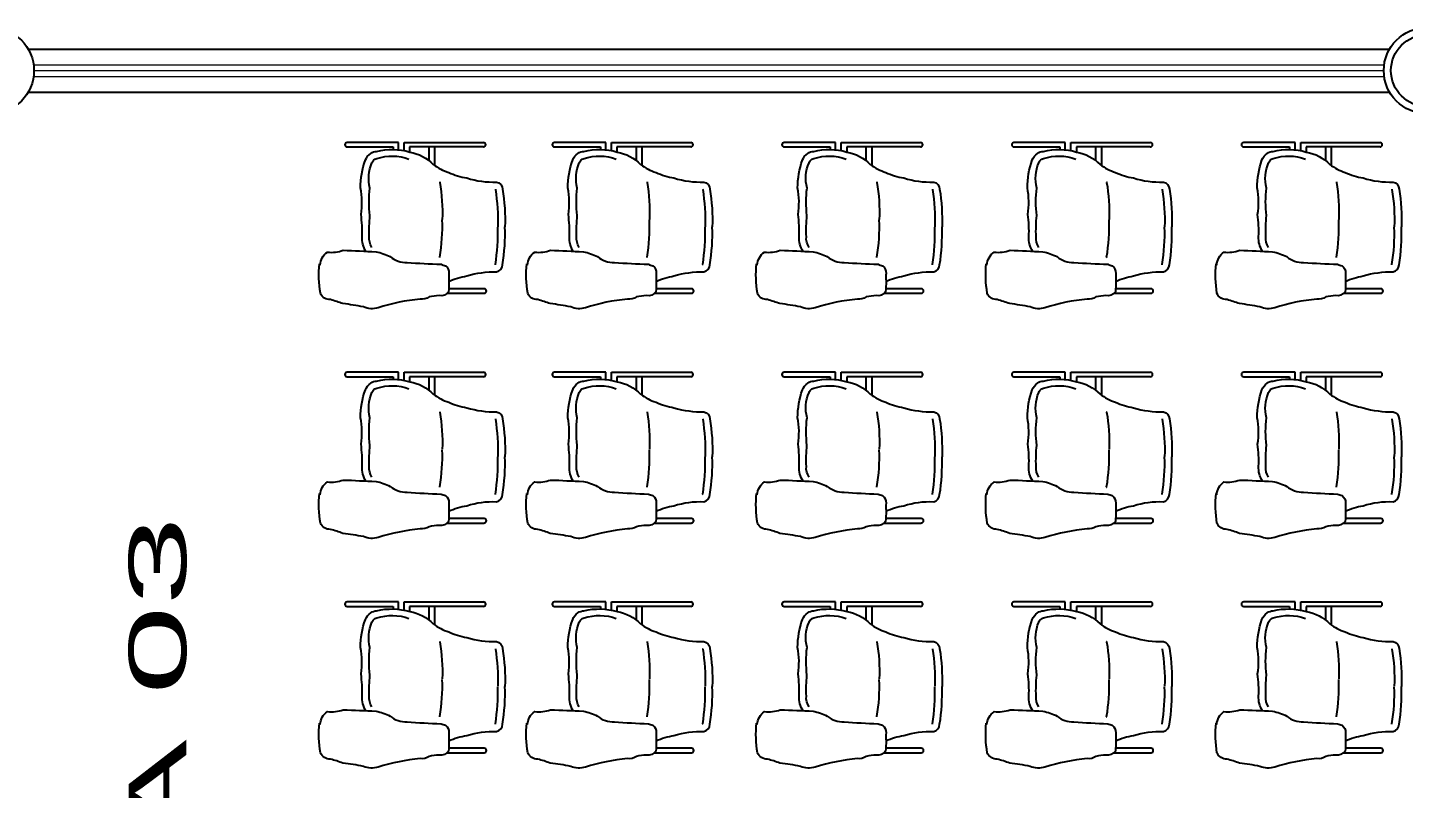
# Model space of a CAD drawing. Header units: millimetres. Extents: x 78.3 to 128, y 45 to 95.8.
# Drawn here: x 98.122 to 102.914, y 63.654 to 66.304 of the extents above; entities that cross this region are included whole.
import ezdxf

# ---------------------------------------------------------------- set-up
doc = ezdxf.new("R2010")
doc.units = ezdxf.units.MM
doc.header["$LTSCALE"] = 0.025
for name, color, linetype, lineweight in [('MURO DIVISORIO', 2, 'Continuous', 25), ('NOMBRES', 54, 'Continuous', 30), ('ventana', 4, 'Continuous', 15)]:
    doc.layers.add(name, color=color, linetype=linetype, lineweight=lineweight)
doc.styles.add('EST2', font='arial.ttf', dxfattribs={"width": 2, "height": 0.2})

msp = doc.modelspace()

# ---------------------------------------------------------------- linework, layer by layer
for p, q in [((99.4142, 65.9037), (99.2354, 65.9037)), ((99.2354, 65.888), (99.3951, 65.888)), ((99.3951, 65.888), (99.3951, 65.8792)), ((99.4142, 65.8781), (99.4142, 65.9037)), ((99.4339, 65.8743), (99.4339, 65.9037)), ((99.4339, 65.9037), (99.71, 65.9037)), ((99.453, 65.888), (99.453, 65.8706)), ((99.71, 65.888), (99.453, 65.888)), ((99.5208, 65.8402), (99.5208, 65.888)), ((99.5399, 65.888), (99.5399, 65.8237)), ((100.1361, 65.9037), (99.9573, 65.9037)), ((99.9573, 65.888), (100.117, 65.888)), ((100.117, 65.888), (100.117, 65.8792)), ((100.1361, 65.8781), (100.1361, 65.9037)), ((100.1558, 65.8743), (100.1558, 65.9037)), ((100.1558, 65.9037), (100.4319, 65.9037)), ((100.1749, 65.888), (100.1749, 65.8706)), ((100.4319, 65.888), (100.1749, 65.888)), ((100.2427, 65.8402), (100.2427, 65.888)), ((100.2618, 65.888), (100.2618, 65.8237)), ((100.9361, 65.9037), (100.7573, 65.9037)), ((100.7573, 65.888), (100.917, 65.888)), ((100.917, 65.888), (100.917, 65.8792)), ((100.9361, 65.8781), (100.9361, 65.9037)), ((100.9558, 65.9037), (101.2319, 65.9037)), ((100.9558, 65.8743), (100.9558, 65.9037)), ((101.2319, 65.888), (100.9749, 65.888)), ((100.9749, 65.888), (100.9749, 65.8706)), ((101.0427, 65.8402), (101.0427, 65.888)), ((101.0618, 65.888), (101.0618, 65.8237)), ((101.7361, 65.9037), (101.5573, 65.9037)), ((101.5573, 65.888), (101.717, 65.888)), ((101.717, 65.888), (101.717, 65.8792)), ((101.7361, 65.8781), (101.7361, 65.9037)), ((101.7558, 65.9037), (102.0319, 65.9037)), ((101.7558, 65.8743), (101.7558, 65.9037)), ((102.0319, 65.888), (101.7749, 65.888)), ((101.7749, 65.888), (101.7749, 65.8706)), ((101.8427, 65.8402), (101.8427, 65.888)), ((101.8618, 65.888), (101.8618, 65.8237)), ((102.5361, 65.9037), (102.3573, 65.9037)), ((102.3573, 65.888), (102.517, 65.888)), ((102.517, 65.888), (102.517, 65.8792)), ((102.5361, 65.8781), (102.5361, 65.9037)), ((102.5558, 65.8743), (102.5558, 65.9037)), ((102.5558, 65.9037), (102.8319, 65.9037)), ((102.5749, 65.888), (102.5749, 65.8706)), ((102.8319, 65.888), (102.5749, 65.888)), ((102.6427, 65.8402), (102.6427, 65.888)), ((102.6618, 65.888), (102.6618, 65.8237)), ((99.5838, 65.3785), (99.7128, 65.3785)), ((99.7128, 65.3942), (99.5894, 65.3942)), ((100.3057, 65.3785), (100.4347, 65.3785)), ((100.4347, 65.3942), (100.3112, 65.3942)), ((101.1057, 65.3785), (101.2347, 65.3785)), ((101.2347, 65.3942), (101.1112, 65.3942)), ((101.9057, 65.3785), (102.0347, 65.3785)), ((102.0347, 65.3942), (101.9112, 65.3942)), ((102.7057, 65.3785), (102.8347, 65.3785)), ((102.8347, 65.3942), (102.7112, 65.3942)), ((99.4142, 65.1037), (99.2354, 65.1037)), ((99.2354, 65.088), (99.3951, 65.088)), ((99.3951, 65.088), (99.3951, 65.0792)), ((99.4142, 65.0781), (99.4142, 65.1037)), ((99.4339, 65.1037), (99.71, 65.1037)), ((99.4339, 65.0743), (99.4339, 65.1037)), ((99.71, 65.088), (99.453, 65.088)), ((99.453, 65.088), (99.453, 65.0706)), ((99.5208, 65.0402), (99.5208, 65.088)), ((99.5399, 65.088), (99.5399, 65.0237)), ((100.1361, 65.1037), (99.9573, 65.1037)), ((99.9573, 65.088), (100.117, 65.088)), ((100.117, 65.088), (100.117, 65.0792)), ((100.1361, 65.0781), (100.1361, 65.1037)), ((100.1558, 65.0743), (100.1558, 65.1037)), ((100.1558, 65.1037), (100.4319, 65.1037)), ((100.1749, 65.088), (100.1749, 65.0706)), ((100.4319, 65.088), (100.1749, 65.088)), ((100.2427, 65.0402), (100.2427, 65.088)), ((100.2618, 65.088), (100.2618, 65.0237)), ((100.9361, 65.1037), (100.7573, 65.1037)), ((100.7573, 65.088), (100.917, 65.088)), ((100.917, 65.088), (100.917, 65.0792)), ((100.9361, 65.0781), (100.9361, 65.1037)), ((100.9558, 65.1037), (101.2319, 65.1037)), ((100.9558, 65.0743), (100.9558, 65.1037)), ((101.2319, 65.088), (100.9749, 65.088)), ((100.9749, 65.088), (100.9749, 65.0706)), ((101.0427, 65.0402), (101.0427, 65.088)), ((101.0618, 65.088), (101.0618, 65.0237)), ((101.7361, 65.1037), (101.5573, 65.1037)), ((101.5573, 65.088), (101.717, 65.088)), ((101.717, 65.088), (101.717, 65.0792)), ((101.7361, 65.0781), (101.7361, 65.1037)), ((101.7558, 65.1037), (102.0319, 65.1037)), ((101.7558, 65.0743), (101.7558, 65.1037)), ((102.0319, 65.088), (101.7749, 65.088)), ((101.7749, 65.088), (101.7749, 65.0706)), ((101.8427, 65.0402), (101.8427, 65.088)), ((101.8618, 65.088), (101.8618, 65.0237)), ((102.5361, 65.1037), (102.3573, 65.1037)), ((102.3573, 65.088), (102.517, 65.088)), ((102.517, 65.088), (102.517, 65.0792)), ((102.5361, 65.0781), (102.5361, 65.1037)), ((102.5558, 65.0743), (102.5558, 65.1037)), ((102.5558, 65.1037), (102.8319, 65.1037)), ((102.5749, 65.088), (102.5749, 65.0706)), ((102.8319, 65.088), (102.5749, 65.088)), ((102.6427, 65.0402), (102.6427, 65.088)), ((102.6618, 65.088), (102.6618, 65.0237)), ((99.7128, 64.5942), (99.5894, 64.5942)), ((100.4347, 64.5942), (100.3112, 64.5942)), ((101.2347, 64.5942), (101.1112, 64.5942)), ((102.0347, 64.5942), (101.9112, 64.5942)), ((102.8347, 64.5942), (102.7112, 64.5942)), ((99.5838, 64.5785), (99.7128, 64.5785)), ((100.3057, 64.5785), (100.4347, 64.5785)), ((101.1057, 64.5785), (101.2347, 64.5785)), ((101.9057, 64.5785), (102.0347, 64.5785)), ((102.7057, 64.5785), (102.8347, 64.5785)), ((99.4142, 64.3037), (99.2354, 64.3037)), ((99.4142, 64.2781), (99.4142, 64.3037)), ((99.4339, 64.2743), (99.4339, 64.3037)), ((99.4339, 64.3037), (99.71, 64.3037)), ((100.1361, 64.3037), (99.9573, 64.3037)), ((100.1361, 64.2781), (100.1361, 64.3037)), ((100.1558, 64.2743), (100.1558, 64.3037)), ((100.1558, 64.3037), (100.4319, 64.3037)), ((100.9361, 64.3037), (100.7573, 64.3037)), ((100.9361, 64.2781), (100.9361, 64.3037)), ((100.9558, 64.3037), (101.2319, 64.3037)), ((100.9558, 64.2743), (100.9558, 64.3037)), ((101.7361, 64.3037), (101.5573, 64.3037)), ((101.7361, 64.2781), (101.7361, 64.3037)), ((101.7558, 64.3037), (102.0319, 64.3037)), ((101.7558, 64.2743), (101.7558, 64.3037)), ((102.5361, 64.3037), (102.3573, 64.3037)), ((102.5361, 64.2781), (102.5361, 64.3037)), ((102.5558, 64.2743), (102.5558, 64.3037)), ((102.5558, 64.3037), (102.8319, 64.3037)), ((99.2354, 64.288), (99.3951, 64.288)), ((99.3951, 64.288), (99.3951, 64.2792)), ((99.453, 64.288), (99.453, 64.2706)), ((99.71, 64.288), (99.453, 64.288)), ((99.5208, 64.2402), (99.5208, 64.288)), ((99.5399, 64.288), (99.5399, 64.2237)), ((99.9573, 64.288), (100.117, 64.288)), ((100.117, 64.288), (100.117, 64.2792)), ((100.1749, 64.288), (100.1749, 64.2706)), ((100.4319, 64.288), (100.1749, 64.288)), ((100.2427, 64.2402), (100.2427, 64.288)), ((100.2618, 64.288), (100.2618, 64.2237)), ((100.7573, 64.288), (100.917, 64.288)), ((100.917, 64.288), (100.917, 64.2792)), ((101.2319, 64.288), (100.9749, 64.288)), ((100.9749, 64.288), (100.9749, 64.2706)), ((101.0427, 64.2402), (101.0427, 64.288)), ((101.0618, 64.288), (101.0618, 64.2237)), ((101.5573, 64.288), (101.717, 64.288)), ((101.717, 64.288), (101.717, 64.2792)), ((102.0319, 64.288), (101.7749, 64.288)), ((101.7749, 64.288), (101.7749, 64.2706)), ((101.8427, 64.2402), (101.8427, 64.288)), ((101.8618, 64.288), (101.8618, 64.2237)), ((102.3573, 64.288), (102.517, 64.288)), ((102.517, 64.288), (102.517, 64.2792)), ((102.5749, 64.288), (102.5749, 64.2706)), ((102.8319, 64.288), (102.5749, 64.288)), ((102.6427, 64.2402), (102.6427, 64.288)), ((102.6618, 64.288), (102.6618, 64.2237)), ((99.5838, 63.7785), (99.7128, 63.7785)), ((99.7128, 63.7942), (99.5894, 63.7942)), ((100.3057, 63.7785), (100.4347, 63.7785)), ((100.4347, 63.7942), (100.3112, 63.7942)), ((101.1057, 63.7785), (101.2347, 63.7785)), ((101.2347, 63.7942), (101.1112, 63.7942)), ((101.9057, 63.7785), (102.0347, 63.7785)), ((102.0347, 63.7942), (101.9112, 63.7942)), ((102.7057, 63.7785), (102.8347, 63.7785)), ((102.8347, 63.7942), (102.7112, 63.7942))]:
    msp.add_line(p, q)
for points in [[(99.301, 65.5245, -0.165542), (99.2874, 65.576, 0.043499), (99.2838, 65.6529, 0.0852), (99.2821, 65.7452, -0.082739), (99.2988, 65.8427, -0.133526), (99.3173, 65.8658, -0.155802), (99.338, 65.8728, -0.131433), (99.4534, 65.8704, -0.160788), (99.5352, 65.827, 0.07536), (99.5891, 65.7991, 0.064651), (99.6517, 65.78, 0.084312), (99.7559, 65.766, -0.341764), (99.7766, 65.741, -0.049343), (99.7848, 65.6094, -0.049343)], [(100.0229, 65.5245, -0.165542), (100.0093, 65.576, 0.043499), (100.0057, 65.6529, 0.0852), (100.004, 65.7452, -0.082739), (100.0207, 65.8427, -0.133526), (100.0391, 65.8658, -0.155802), (100.0599, 65.8728, -0.131433), (100.1753, 65.8704, -0.160788), (100.2571, 65.827, 0.07536), (100.311, 65.7991, 0.064651), (100.3735, 65.78, 0.084312), (100.4778, 65.766, -0.341764), (100.4985, 65.741, -0.049343), (100.5067, 65.6094, -0.049343)], [(100.8229, 65.5245, -0.165542), (100.8093, 65.576, 0.043499), (100.8057, 65.6529, 0.0852), (100.804, 65.7452, -0.082739), (100.8207, 65.8427, -0.133526), (100.8391, 65.8658, -0.155802), (100.8599, 65.8728, -0.131433), (100.9753, 65.8704, -0.160788), (101.0571, 65.827, 0.07536), (101.111, 65.7991, 0.064651), (101.1735, 65.78, 0.084312), (101.2778, 65.766, -0.341764), (101.2985, 65.741, -0.049343), (101.3067, 65.6094, -0.049343)], [(101.6229, 65.5245, -0.165542), (101.6093, 65.576, 0.043499), (101.6057, 65.6529, 0.0852), (101.604, 65.7452, -0.082739), (101.6207, 65.8427, -0.133526), (101.6391, 65.8658, -0.155802), (101.6599, 65.8728, -0.131433), (101.7753, 65.8704, -0.160788), (101.8571, 65.827, 0.07536), (101.911, 65.7991, 0.064651), (101.9735, 65.78, 0.084312), (102.0778, 65.766, -0.341764), (102.0985, 65.741, -0.049343), (102.1067, 65.6094, -0.049343)], [(102.4229, 65.5245, -0.165542), (102.4093, 65.576, 0.043499), (102.4057, 65.6529, 0.0852), (102.404, 65.7452, -0.082739), (102.4207, 65.8427, -0.133526), (102.4391, 65.8658, -0.155802), (102.4599, 65.8728, -0.131433), (102.5753, 65.8704, -0.160788), (102.6571, 65.827, 0.07536), (102.711, 65.7991, 0.064651), (102.7735, 65.78, 0.084312), (102.8778, 65.766, -0.341764), (102.8985, 65.741, -0.049343), (102.9067, 65.6094, -0.049343)], [(99.3218, 65.5384, -0.170679), (99.3124, 65.5754, -0.031849), (99.3147, 65.6489, -0.063424), (99.3149, 65.7448, -0.167217), (99.3217, 65.8328, -0.133526), (99.332, 65.8456, -0.155802), (99.3383, 65.8478, -0.175553), (99.4506, 65.8456)], [(100.0437, 65.5384, -0.170679), (100.0343, 65.5754, -0.031849), (100.0366, 65.6489, -0.063424), (100.0368, 65.7448, -0.167217), (100.0436, 65.8328, -0.133526), (100.0539, 65.8456, -0.155802), (100.0602, 65.8478, -0.175553), (100.1725, 65.8456)], [(100.8437, 65.5384, -0.170679), (100.8343, 65.5754, -0.031849), (100.8366, 65.6489, -0.063424), (100.8368, 65.7448, -0.167217), (100.8436, 65.8328, -0.133526), (100.8539, 65.8456, -0.155802), (100.8602, 65.8478, -0.175553), (100.9725, 65.8456)], [(101.6437, 65.5384, -0.170679), (101.6343, 65.5754, -0.031849), (101.6366, 65.6489, -0.063424), (101.6368, 65.7448, -0.167217), (101.6436, 65.8328, -0.133526), (101.6539, 65.8456, -0.155802), (101.6602, 65.8478, -0.175553), (101.7725, 65.8456)], [(102.4437, 65.5384, -0.170679), (102.4343, 65.5754, -0.031849), (102.4366, 65.6489, -0.063424), (102.4368, 65.7448, -0.167217), (102.4436, 65.8328, -0.133526), (102.4539, 65.8456, -0.155802), (102.4602, 65.8478, -0.175553), (102.5725, 65.8456)], [(99.5581, 65.7662, -0.228993), (99.5581, 65.7648, -0.050372), (99.5665, 65.6356)], [(99.7514, 65.7409, -0.228993), (99.7515, 65.7396, -0.050372), (99.7598, 65.6103)], [(100.28, 65.7662, -0.228993), (100.28, 65.7648, -0.050372), (100.2884, 65.6356)], [(100.4733, 65.7409, -0.228993), (100.4734, 65.7396, -0.050372), (100.4817, 65.6103)], [(101.08, 65.7662, -0.228993), (101.08, 65.7648, -0.050372), (101.0884, 65.6356)], [(101.2733, 65.7409, -0.228993), (101.2734, 65.7396, -0.050372), (101.2817, 65.6103)], [(101.88, 65.7662, -0.228993), (101.88, 65.7648, -0.050372), (101.8884, 65.6356)], [(102.0733, 65.7409, -0.228993), (102.0734, 65.7396, -0.050372), (102.0817, 65.6103)], [(102.68, 65.7662, -0.228993), (102.68, 65.7648, -0.050372), (102.6884, 65.6356)], [(102.8733, 65.7409, -0.228993), (102.8734, 65.7396, -0.050372), (102.8817, 65.6103)], [(99.5581, 65.5032, 0.228993), (99.5581, 65.5045, 0.050372), (99.5665, 65.6338)], [(99.5891, 65.4197, -0.064651), (99.6517, 65.4389, -0.084312), (99.7559, 65.4528, 0.341764), (99.7766, 65.4779, 0.049343), (99.7848, 65.6094)], [(99.7514, 65.4779, 0.228993), (99.7515, 65.4793, 0.050372), (99.7598, 65.6085)], [(100.28, 65.5032, 0.228993), (100.28, 65.5045, 0.050372), (100.2884, 65.6338)], [(100.311, 65.4197, -0.064651), (100.3735, 65.4389, -0.084312), (100.4778, 65.4528, 0.341764), (100.4985, 65.4779, 0.049343), (100.5067, 65.6094)], [(100.4733, 65.4779, 0.228993), (100.4734, 65.4793, 0.050372), (100.4817, 65.6085)], [(101.08, 65.5032, 0.228993), (101.08, 65.5045, 0.050372), (101.0884, 65.6338)], [(101.111, 65.4197, -0.064651), (101.1735, 65.4389, -0.084312), (101.2778, 65.4528, 0.341764), (101.2985, 65.4779, 0.049343), (101.3067, 65.6094)], [(101.2733, 65.4779, 0.228993), (101.2734, 65.4793, 0.050372), (101.2817, 65.6085)], [(101.88, 65.5032, 0.228993), (101.88, 65.5045, 0.050372), (101.8884, 65.6338)], [(101.911, 65.4197, -0.064651), (101.9735, 65.4389, -0.084312), (102.0778, 65.4528, 0.341764), (102.0985, 65.4779, 0.049343), (102.1067, 65.6094)], [(102.0733, 65.4779, 0.228993), (102.0734, 65.4793, 0.050372), (102.0817, 65.6085)], [(102.68, 65.5032, 0.228993), (102.68, 65.5045, 0.050372), (102.6884, 65.6338)], [(102.711, 65.4197, -0.064651), (102.7735, 65.4389, -0.084312), (102.8778, 65.4528, 0.341764), (102.8985, 65.4779, 0.049343), (102.9067, 65.6094)], [(102.8733, 65.4779, 0.228993), (102.8734, 65.4793, 0.050372), (102.8817, 65.6085)], [(99.1414, 65.477, -0.2305), (99.1666, 65.5219, 0.11995), (99.2217, 65.5282, -0.004768), (99.336, 65.5231, -0.072269), (99.3853, 65.5061, 0.181677), (99.4439, 65.486, 0.009929), (99.5624, 65.4795, 0.023763), (99.5778, 65.4743, -0.252706), (99.5898, 65.4479, 0.005716), (99.5898, 65.4207, -0.032018), (99.5885, 65.3836, -0.272787), (99.5558, 65.3703, 0.034196), (99.521, 65.3656, -0.178392), (99.4901, 65.3579, 0.053612), (99.3434, 65.3284, -0.189603), (99.2921, 65.3311, 0.017636), (99.2205, 65.3425, -0.03453)], [(99.8633, 65.477, -0.2305), (99.8885, 65.5219, 0.11995), (99.9436, 65.5282, -0.004768), (100.0579, 65.5231, -0.072269), (100.1072, 65.5061, 0.181677), (100.1658, 65.486, 0.009929), (100.2843, 65.4795, 0.023763), (100.2997, 65.4743, -0.252706), (100.3117, 65.4479, 0.005716), (100.3117, 65.4207, -0.032018), (100.3104, 65.3836, -0.272787), (100.2777, 65.3703, 0.034196), (100.2428, 65.3656, -0.178392), (100.212, 65.3579, 0.053612), (100.0653, 65.3284, -0.189603), (100.0139, 65.3311, 0.017636), (99.9424, 65.3425, -0.03453)], [(100.6633, 65.477, -0.2305), (100.6885, 65.5219, 0.11995), (100.7436, 65.5282, -0.004768), (100.8579, 65.5231, -0.072269), (100.9072, 65.5061, 0.181677), (100.9658, 65.486, 0.009929), (101.0843, 65.4795, 0.023763), (101.0997, 65.4743, -0.252706), (101.1117, 65.4479, 0.005716), (101.1117, 65.4207, -0.032018), (101.1104, 65.3836, -0.272787), (101.0777, 65.3703, 0.034196), (101.0428, 65.3656, -0.178392), (101.012, 65.3579, 0.053612), (100.8653, 65.3284, -0.189603), (100.8139, 65.3311, 0.017636), (100.7424, 65.3425, -0.03453)], [(101.4633, 65.477, -0.2305), (101.4885, 65.5219, 0.11995), (101.5436, 65.5282, -0.004768), (101.6579, 65.5231, -0.072269), (101.7072, 65.5061, 0.181677), (101.7658, 65.486, 0.009929), (101.8843, 65.4795, 0.023763), (101.8997, 65.4743, -0.252706), (101.9117, 65.4479, 0.005716), (101.9117, 65.4207, -0.032018), (101.9104, 65.3836, -0.272787), (101.8777, 65.3703, 0.034196), (101.8428, 65.3656, -0.178392), (101.812, 65.3579, 0.053612), (101.6653, 65.3284, -0.189603), (101.6139, 65.3311, 0.017636), (101.5424, 65.3425, -0.03453)], [(102.2633, 65.477, -0.2305), (102.2885, 65.5219, 0.11995), (102.3436, 65.5282, -0.004768), (102.4579, 65.5231, -0.072269), (102.5072, 65.5061, 0.181677), (102.5658, 65.486, 0.009929), (102.6843, 65.4795, 0.023763), (102.6997, 65.4743, -0.252706), (102.7117, 65.4479, 0.005716), (102.7117, 65.4207, -0.032018), (102.7104, 65.3836, -0.272787), (102.6777, 65.3703, 0.034196), (102.6428, 65.3656, -0.178392), (102.612, 65.3579, 0.053612), (102.4653, 65.3284, -0.189603), (102.4139, 65.3311, 0.017636), (102.3424, 65.3425, -0.03453)], [(99.2205, 65.3425, 0.014681), (99.1773, 65.3564, -0.313294), (99.1422, 65.3784, -0.063852), (99.1389, 65.4811, -1.803795)], [(99.9424, 65.3425, 0.014681), (99.8992, 65.3564, -0.313294), (99.8641, 65.3784, -0.063852), (99.8608, 65.4811, -1.803795)], [(100.7424, 65.3425, 0.014681), (100.6992, 65.3564, -0.313294), (100.6641, 65.3784, -0.063852), (100.6608, 65.4811, -1.803795)], [(101.5424, 65.3425, 0.014681), (101.4992, 65.3564, -0.313294), (101.4641, 65.3784, -0.063852), (101.4608, 65.4811, -1.803795)], [(102.3424, 65.3425, 0.014681), (102.2992, 65.3564, -0.313294), (102.2641, 65.3784, -0.063852), (102.2608, 65.4811, -1.803795)], [(99.301, 64.7245, -0.165542), (99.2874, 64.776, 0.043499), (99.2838, 64.8529, 0.0852), (99.2821, 64.9452, -0.082739), (99.2988, 65.0427, -0.133526), (99.3173, 65.0658, -0.155802), (99.338, 65.0728, -0.131433), (99.4534, 65.0704, -0.160788), (99.5352, 65.027, 0.07536), (99.5891, 64.9991, 0.064651), (99.6517, 64.98, 0.084312), (99.7559, 64.966, -0.341764), (99.7766, 64.941, -0.049343), (99.7848, 64.8094, -0.049343)], [(100.0229, 64.7245, -0.165542), (100.0093, 64.776, 0.043499), (100.0057, 64.8529, 0.0852), (100.004, 64.9452, -0.082739), (100.0207, 65.0427, -0.133526), (100.0391, 65.0658, -0.155802), (100.0599, 65.0728, -0.131433), (100.1753, 65.0704, -0.160788), (100.2571, 65.027, 0.07536), (100.311, 64.9991, 0.064651), (100.3735, 64.98, 0.084312), (100.4778, 64.966, -0.341764), (100.4985, 64.941, -0.049343), (100.5067, 64.8094, -0.049343)], [(100.8229, 64.7245, -0.165542), (100.8093, 64.776, 0.043499), (100.8057, 64.8529, 0.0852), (100.804, 64.9452, -0.082739), (100.8207, 65.0427, -0.133526), (100.8391, 65.0658, -0.155802), (100.8599, 65.0728, -0.131433), (100.9753, 65.0704, -0.160788), (101.0571, 65.027, 0.07536), (101.111, 64.9991, 0.064651), (101.1735, 64.98, 0.084312), (101.2778, 64.966, -0.341764), (101.2985, 64.941, -0.049343), (101.3067, 64.8094, -0.049343)], [(101.6229, 64.7245, -0.165542), (101.6093, 64.776, 0.043499), (101.6057, 64.8529, 0.0852), (101.604, 64.9452, -0.082739), (101.6207, 65.0427, -0.133526), (101.6391, 65.0658, -0.155802), (101.6599, 65.0728, -0.131433), (101.7753, 65.0704, -0.160788), (101.8571, 65.027, 0.07536), (101.911, 64.9991, 0.064651), (101.9735, 64.98, 0.084312), (102.0778, 64.966, -0.341764), (102.0985, 64.941, -0.049343), (102.1067, 64.8094, -0.049343)], [(102.4229, 64.7245, -0.165542), (102.4093, 64.776, 0.043499), (102.4057, 64.8529, 0.0852), (102.404, 64.9452, -0.082739), (102.4207, 65.0427, -0.133526), (102.4391, 65.0658, -0.155802), (102.4599, 65.0728, -0.131433), (102.5753, 65.0704, -0.160788), (102.6571, 65.027, 0.07536), (102.711, 64.9991, 0.064651), (102.7735, 64.98, 0.084312), (102.8778, 64.966, -0.341764), (102.8985, 64.941, -0.049343), (102.9067, 64.8094, -0.049343)], [(99.3218, 64.7384, -0.170679), (99.3124, 64.7754, -0.031849), (99.3147, 64.8489, -0.063424), (99.3149, 64.9448, -0.167217), (99.3217, 65.0328, -0.133526), (99.332, 65.0456, -0.155802), (99.3383, 65.0478, -0.175553), (99.4506, 65.0456)], [(100.0437, 64.7384, -0.170679), (100.0343, 64.7754, -0.031849), (100.0366, 64.8489, -0.063424), (100.0368, 64.9448, -0.167217), (100.0436, 65.0328, -0.133526), (100.0539, 65.0456, -0.155802), (100.0602, 65.0478, -0.175553), (100.1725, 65.0456)], [(100.8437, 64.7384, -0.170679), (100.8343, 64.7754, -0.031849), (100.8366, 64.8489, -0.063424), (100.8368, 64.9448, -0.167217), (100.8436, 65.0328, -0.133526), (100.8539, 65.0456, -0.155802), (100.8602, 65.0478, -0.175553), (100.9725, 65.0456)], [(101.6437, 64.7384, -0.170679), (101.6343, 64.7754, -0.031849), (101.6366, 64.8489, -0.063424), (101.6368, 64.9448, -0.167217), (101.6436, 65.0328, -0.133526), (101.6539, 65.0456, -0.155802), (101.6602, 65.0478, -0.175553), (101.7725, 65.0456)], [(102.4437, 64.7384, -0.170679), (102.4343, 64.7754, -0.031849), (102.4366, 64.8489, -0.063424), (102.4368, 64.9448, -0.167217), (102.4436, 65.0328, -0.133526), (102.4539, 65.0456, -0.155802), (102.4602, 65.0478, -0.175553), (102.5725, 65.0456)], [(99.5581, 64.9662, -0.228993), (99.5581, 64.9648, -0.050372), (99.5665, 64.8356)], [(99.7514, 64.9409, -0.228993), (99.7515, 64.9396, -0.050372), (99.7598, 64.8103)], [(100.28, 64.9662, -0.228993), (100.28, 64.9648, -0.050372), (100.2884, 64.8356)], [(100.4733, 64.9409, -0.228993), (100.4734, 64.9396, -0.050372), (100.4817, 64.8103)], [(101.08, 64.9662, -0.228993), (101.08, 64.9648, -0.050372), (101.0884, 64.8356)], [(101.2733, 64.9409, -0.228993), (101.2734, 64.9396, -0.050372), (101.2817, 64.8103)], [(101.88, 64.9662, -0.228993), (101.88, 64.9648, -0.050372), (101.8884, 64.8356)], [(102.0733, 64.9409, -0.228993), (102.0734, 64.9396, -0.050372), (102.0817, 64.8103)], [(102.68, 64.9662, -0.228993), (102.68, 64.9648, -0.050372), (102.6884, 64.8356)], [(102.8733, 64.9409, -0.228993), (102.8734, 64.9396, -0.050372), (102.8817, 64.8103)], [(99.5581, 64.7032, 0.228993), (99.5581, 64.7045, 0.050372), (99.5665, 64.8338)], [(100.28, 64.7032, 0.228993), (100.28, 64.7045, 0.050372), (100.2884, 64.8338)], [(101.08, 64.7032, 0.228993), (101.08, 64.7045, 0.050372), (101.0884, 64.8338)], [(101.88, 64.7032, 0.228993), (101.88, 64.7045, 0.050372), (101.8884, 64.8338)], [(102.68, 64.7032, 0.228993), (102.68, 64.7045, 0.050372), (102.6884, 64.8338)], [(99.5891, 64.6197, -0.064651), (99.6517, 64.6389, -0.084312), (99.7559, 64.6528, 0.341764), (99.7766, 64.6779, 0.049343), (99.7848, 64.8094)], [(99.7514, 64.6779, 0.228993), (99.7515, 64.6793, 0.050372), (99.7598, 64.8085)], [(100.311, 64.6197, -0.064651), (100.3735, 64.6389, -0.084312), (100.4778, 64.6528, 0.341764), (100.4985, 64.6779, 0.049343), (100.5067, 64.8094)], [(100.4733, 64.6779, 0.228993), (100.4734, 64.6793, 0.050372), (100.4817, 64.8085)], [(101.111, 64.6197, -0.064651), (101.1735, 64.6389, -0.084312), (101.2778, 64.6528, 0.341764), (101.2985, 64.6779, 0.049343), (101.3067, 64.8094)], [(101.2733, 64.6779, 0.228993), (101.2734, 64.6793, 0.050372), (101.2817, 64.8085)], [(101.911, 64.6197, -0.064651), (101.9735, 64.6389, -0.084312), (102.0778, 64.6528, 0.341764), (102.0985, 64.6779, 0.049343), (102.1067, 64.8094)], [(102.0733, 64.6779, 0.228993), (102.0734, 64.6793, 0.050372), (102.0817, 64.8085)], [(102.711, 64.6197, -0.064651), (102.7735, 64.6389, -0.084312), (102.8778, 64.6528, 0.341764), (102.8985, 64.6779, 0.049343), (102.9067, 64.8094)], [(102.8733, 64.6779, 0.228993), (102.8734, 64.6793, 0.050372), (102.8817, 64.8085)], [(99.1414, 64.677, -0.2305), (99.1666, 64.7219, 0.11995), (99.2217, 64.7282, -0.004768), (99.336, 64.7231, -0.072269), (99.3853, 64.7061, 0.181677), (99.4439, 64.686, 0.009929), (99.5624, 64.6795, 0.023763), (99.5778, 64.6743, -0.252706), (99.5898, 64.6479, 0.005716), (99.5898, 64.6207, -0.032018), (99.5885, 64.5836, -0.272787), (99.5558, 64.5703, 0.034196), (99.521, 64.5656, -0.178392), (99.4901, 64.5579, 0.053612), (99.3434, 64.5284, -0.189603), (99.2921, 64.5311, 0.017636), (99.2205, 64.5425, -0.03453)], [(99.8633, 64.677, -0.2305), (99.8885, 64.7219, 0.11995), (99.9436, 64.7282, -0.004768), (100.0579, 64.7231, -0.072269), (100.1072, 64.7061, 0.181677), (100.1658, 64.686, 0.009929), (100.2843, 64.6795, 0.023763), (100.2997, 64.6743, -0.252706), (100.3117, 64.6479, 0.005716), (100.3117, 64.6207, -0.032018), (100.3104, 64.5836, -0.272787), (100.2777, 64.5703, 0.034196), (100.2428, 64.5656, -0.178392), (100.212, 64.5579, 0.053612), (100.0653, 64.5284, -0.189603), (100.0139, 64.5311, 0.017636), (99.9424, 64.5425, -0.03453)], [(100.6633, 64.677, -0.2305), (100.6885, 64.7219, 0.11995), (100.7436, 64.7282, -0.004768), (100.8579, 64.7231, -0.072269), (100.9072, 64.7061, 0.181677), (100.9658, 64.686, 0.009929), (101.0843, 64.6795, 0.023763), (101.0997, 64.6743, -0.252706), (101.1117, 64.6479, 0.005716), (101.1117, 64.6207, -0.032018), (101.1104, 64.5836, -0.272787), (101.0777, 64.5703, 0.034196), (101.0428, 64.5656, -0.178392), (101.012, 64.5579, 0.053612), (100.8653, 64.5284, -0.189603), (100.8139, 64.5311, 0.017636), (100.7424, 64.5425, -0.03453)], [(101.4633, 64.677, -0.2305), (101.4885, 64.7219, 0.11995), (101.5436, 64.7282, -0.004768), (101.6579, 64.7231, -0.072269), (101.7072, 64.7061, 0.181677), (101.7658, 64.686, 0.009929), (101.8843, 64.6795, 0.023763), (101.8997, 64.6743, -0.252706), (101.9117, 64.6479, 0.005716), (101.9117, 64.6207, -0.032018), (101.9104, 64.5836, -0.272787), (101.8777, 64.5703, 0.034196), (101.8428, 64.5656, -0.178392), (101.812, 64.5579, 0.053612), (101.6653, 64.5284, -0.189603), (101.6139, 64.5311, 0.017636), (101.5424, 64.5425, -0.03453)], [(102.2633, 64.677, -0.2305), (102.2885, 64.7219, 0.11995), (102.3436, 64.7282, -0.004768), (102.4579, 64.7231, -0.072269), (102.5072, 64.7061, 0.181677), (102.5658, 64.686, 0.009929), (102.6843, 64.6795, 0.023763), (102.6997, 64.6743, -0.252706), (102.7117, 64.6479, 0.005716), (102.7117, 64.6207, -0.032018), (102.7104, 64.5836, -0.272787), (102.6777, 64.5703, 0.034196), (102.6428, 64.5656, -0.178392), (102.612, 64.5579, 0.053612), (102.4653, 64.5284, -0.189603), (102.4139, 64.5311, 0.017636), (102.3424, 64.5425, -0.03453)], [(99.2205, 64.5425, 0.014681), (99.1773, 64.5564, -0.313294), (99.1422, 64.5784, -0.063852), (99.1389, 64.6811, -1.803795)], [(99.9424, 64.5425, 0.014681), (99.8992, 64.5564, -0.313294), (99.8641, 64.5784, -0.063852), (99.8608, 64.6811, -1.803795)], [(100.7424, 64.5425, 0.014681), (100.6992, 64.5564, -0.313294), (100.6641, 64.5784, -0.063852), (100.6608, 64.6811, -1.803795)], [(101.5424, 64.5425, 0.014681), (101.4992, 64.5564, -0.313294), (101.4641, 64.5784, -0.063852), (101.4608, 64.6811, -1.803795)], [(102.3424, 64.5425, 0.014681), (102.2992, 64.5564, -0.313294), (102.2641, 64.5784, -0.063852), (102.2608, 64.6811, -1.803795)], [(99.301, 63.9245, -0.165542), (99.2874, 63.976, 0.043499), (99.2838, 64.0529, 0.0852), (99.2821, 64.1452, -0.082739), (99.2988, 64.2427, -0.133526), (99.3173, 64.2658, -0.155802), (99.338, 64.2728, -0.131433), (99.4534, 64.2704, -0.160788), (99.5352, 64.227, 0.07536), (99.5891, 64.1991, 0.064651), (99.6517, 64.18, 0.084312), (99.7559, 64.166, -0.341764), (99.7766, 64.141, -0.049343), (99.7848, 64.0094, -0.049343)], [(99.3218, 63.9384, -0.170679), (99.3124, 63.9754, -0.031849), (99.3147, 64.0489, -0.063424), (99.3149, 64.1448, -0.167217), (99.3217, 64.2328, -0.133526), (99.332, 64.2456, -0.155802), (99.3383, 64.2478, -0.175553), (99.4506, 64.2456)], [(100.0229, 63.9245, -0.165542), (100.0093, 63.976, 0.043499), (100.0057, 64.0529, 0.0852), (100.004, 64.1452, -0.082739), (100.0207, 64.2427, -0.133526), (100.0391, 64.2658, -0.155802), (100.0599, 64.2728, -0.131433), (100.1753, 64.2704, -0.160788), (100.2571, 64.227, 0.07536), (100.311, 64.1991, 0.064651), (100.3735, 64.18, 0.084312), (100.4778, 64.166, -0.341764), (100.4985, 64.141, -0.049343), (100.5067, 64.0094, -0.049343)], [(100.0437, 63.9384, -0.170679), (100.0343, 63.9754, -0.031849), (100.0366, 64.0489, -0.063424), (100.0368, 64.1448, -0.167217), (100.0436, 64.2328, -0.133526), (100.0539, 64.2456, -0.155802), (100.0602, 64.2478, -0.175553), (100.1725, 64.2456)], [(100.8229, 63.9245, -0.165542), (100.8093, 63.976, 0.043499), (100.8057, 64.0529, 0.0852), (100.804, 64.1452, -0.082739), (100.8207, 64.2427, -0.133526), (100.8391, 64.2658, -0.155802), (100.8599, 64.2728, -0.131433), (100.9753, 64.2704, -0.160788), (101.0571, 64.227, 0.07536), (101.111, 64.1991, 0.064651), (101.1735, 64.18, 0.084312), (101.2778, 64.166, -0.341764), (101.2985, 64.141, -0.049343), (101.3067, 64.0094, -0.049343)], [(100.8437, 63.9384, -0.170679), (100.8343, 63.9754, -0.031849), (100.8366, 64.0489, -0.063424), (100.8368, 64.1448, -0.167217), (100.8436, 64.2328, -0.133526), (100.8539, 64.2456, -0.155802), (100.8602, 64.2478, -0.175553), (100.9725, 64.2456)], [(101.6229, 63.9245, -0.165542), (101.6093, 63.976, 0.043499), (101.6057, 64.0529, 0.0852), (101.604, 64.1452, -0.082739), (101.6207, 64.2427, -0.133526), (101.6391, 64.2658, -0.155802), (101.6599, 64.2728, -0.131433), (101.7753, 64.2704, -0.160788), (101.8571, 64.227, 0.07536), (101.911, 64.1991, 0.064651), (101.9735, 64.18, 0.084312), (102.0778, 64.166, -0.341764), (102.0985, 64.141, -0.049343), (102.1067, 64.0094, -0.049343)], [(101.6437, 63.9384, -0.170679), (101.6343, 63.9754, -0.031849), (101.6366, 64.0489, -0.063424), (101.6368, 64.1448, -0.167217), (101.6436, 64.2328, -0.133526), (101.6539, 64.2456, -0.155802), (101.6602, 64.2478, -0.175553), (101.7725, 64.2456)], [(102.4229, 63.9245, -0.165542), (102.4093, 63.976, 0.043499), (102.4057, 64.0529, 0.0852), (102.404, 64.1452, -0.082739), (102.4207, 64.2427, -0.133526), (102.4391, 64.2658, -0.155802), (102.4599, 64.2728, -0.131433), (102.5753, 64.2704, -0.160788), (102.6571, 64.227, 0.07536), (102.711, 64.1991, 0.064651), (102.7735, 64.18, 0.084312), (102.8778, 64.166, -0.341764), (102.8985, 64.141, -0.049343), (102.9067, 64.0094, -0.049343)], [(102.4437, 63.9384, -0.170679), (102.4343, 63.9754, -0.031849), (102.4366, 64.0489, -0.063424), (102.4368, 64.1448, -0.167217), (102.4436, 64.2328, -0.133526), (102.4539, 64.2456, -0.155802), (102.4602, 64.2478, -0.175553), (102.5725, 64.2456)], [(99.5581, 64.1662, -0.228993), (99.5581, 64.1648, -0.050372), (99.5665, 64.0356)], [(100.28, 64.1662, -0.228993), (100.28, 64.1648, -0.050372), (100.2884, 64.0356)], [(101.08, 64.1662, -0.228993), (101.08, 64.1648, -0.050372), (101.0884, 64.0356)], [(101.88, 64.1662, -0.228993), (101.88, 64.1648, -0.050372), (101.8884, 64.0356)], [(102.68, 64.1662, -0.228993), (102.68, 64.1648, -0.050372), (102.6884, 64.0356)], [(99.7514, 64.1409, -0.228993), (99.7515, 64.1396, -0.050372), (99.7598, 64.0103)], [(100.4733, 64.1409, -0.228993), (100.4734, 64.1396, -0.050372), (100.4817, 64.0103)], [(101.2733, 64.1409, -0.228993), (101.2734, 64.1396, -0.050372), (101.2817, 64.0103)], [(102.0733, 64.1409, -0.228993), (102.0734, 64.1396, -0.050372), (102.0817, 64.0103)], [(102.8733, 64.1409, -0.228993), (102.8734, 64.1396, -0.050372), (102.8817, 64.0103)], [(99.5581, 63.9032, 0.228993), (99.5581, 63.9045, 0.050372), (99.5665, 64.0338)], [(100.28, 63.9032, 0.228993), (100.28, 63.9045, 0.050372), (100.2884, 64.0338)], [(101.08, 63.9032, 0.228993), (101.08, 63.9045, 0.050372), (101.0884, 64.0338)], [(101.88, 63.9032, 0.228993), (101.88, 63.9045, 0.050372), (101.8884, 64.0338)], [(102.68, 63.9032, 0.228993), (102.68, 63.9045, 0.050372), (102.6884, 64.0338)], [(99.5891, 63.8197, -0.064651), (99.6517, 63.8389, -0.084312), (99.7559, 63.8528, 0.341764), (99.7766, 63.8779, 0.049343), (99.7848, 64.0094)], [(99.7514, 63.8779, 0.228993), (99.7515, 63.8793, 0.050372), (99.7598, 64.0085)], [(100.311, 63.8197, -0.064651), (100.3735, 63.8389, -0.084312), (100.4778, 63.8528, 0.341764), (100.4985, 63.8779, 0.049343), (100.5067, 64.0094)], [(100.4733, 63.8779, 0.228993), (100.4734, 63.8793, 0.050372), (100.4817, 64.0085)], [(101.111, 63.8197, -0.064651), (101.1735, 63.8389, -0.084312), (101.2778, 63.8528, 0.341764), (101.2985, 63.8779, 0.049343), (101.3067, 64.0094)], [(101.2733, 63.8779, 0.228993), (101.2734, 63.8793, 0.050372), (101.2817, 64.0085)], [(101.911, 63.8197, -0.064651), (101.9735, 63.8389, -0.084312), (102.0778, 63.8528, 0.341764), (102.0985, 63.8779, 0.049343), (102.1067, 64.0094)], [(102.0733, 63.8779, 0.228993), (102.0734, 63.8793, 0.050372), (102.0817, 64.0085)], [(102.711, 63.8197, -0.064651), (102.7735, 63.8389, -0.084312), (102.8778, 63.8528, 0.341764), (102.8985, 63.8779, 0.049343), (102.9067, 64.0094)], [(102.8733, 63.8779, 0.228993), (102.8734, 63.8793, 0.050372), (102.8817, 64.0085)], [(99.1414, 63.877, -0.2305), (99.1666, 63.9219, 0.11995), (99.2217, 63.9282, -0.004768), (99.336, 63.9231, -0.072269), (99.3853, 63.9061, 0.181677), (99.4439, 63.886, 0.009929), (99.5624, 63.8795, 0.023763), (99.5778, 63.8743, -0.252706), (99.5898, 63.8479, 0.005716), (99.5898, 63.8207, -0.032018), (99.5885, 63.7836, -0.272787), (99.5558, 63.7703, 0.034196), (99.521, 63.7656, -0.178392), (99.4901, 63.7579, 0.053612), (99.3434, 63.7284, -0.189603), (99.2921, 63.7311, 0.017636), (99.2205, 63.7425, -0.03453)], [(99.8633, 63.877, -0.2305), (99.8885, 63.9219, 0.11995), (99.9436, 63.9282, -0.004768), (100.0579, 63.9231, -0.072269), (100.1072, 63.9061, 0.181677), (100.1658, 63.886, 0.009929), (100.2843, 63.8795, 0.023763), (100.2997, 63.8743, -0.252706), (100.3117, 63.8479, 0.005716), (100.3117, 63.8207, -0.032018), (100.3104, 63.7836, -0.272787), (100.2777, 63.7703, 0.034196), (100.2428, 63.7656, -0.178392), (100.212, 63.7579, 0.053612), (100.0653, 63.7284, -0.189603), (100.0139, 63.7311, 0.017636), (99.9424, 63.7425, -0.03453)], [(100.6633, 63.877, -0.2305), (100.6885, 63.9219, 0.11995), (100.7436, 63.9282, -0.004768), (100.8579, 63.9231, -0.072269), (100.9072, 63.9061, 0.181677), (100.9658, 63.886, 0.009929), (101.0843, 63.8795, 0.023763), (101.0997, 63.8743, -0.252706), (101.1117, 63.8479, 0.005716), (101.1117, 63.8207, -0.032018), (101.1104, 63.7836, -0.272787), (101.0777, 63.7703, 0.034196), (101.0428, 63.7656, -0.178392), (101.012, 63.7579, 0.053612), (100.8653, 63.7284, -0.189603), (100.8139, 63.7311, 0.017636), (100.7424, 63.7425, -0.03453)], [(101.4633, 63.877, -0.2305), (101.4885, 63.9219, 0.11995), (101.5436, 63.9282, -0.004768), (101.6579, 63.9231, -0.072269), (101.7072, 63.9061, 0.181677), (101.7658, 63.886, 0.009929), (101.8843, 63.8795, 0.023763), (101.8997, 63.8743, -0.252706), (101.9117, 63.8479, 0.005716), (101.9117, 63.8207, -0.032018), (101.9104, 63.7836, -0.272787), (101.8777, 63.7703, 0.034196), (101.8428, 63.7656, -0.178392), (101.812, 63.7579, 0.053612), (101.6653, 63.7284, -0.189603), (101.6139, 63.7311, 0.017636), (101.5424, 63.7425, -0.03453)], [(102.2633, 63.877, -0.2305), (102.2885, 63.9219, 0.11995), (102.3436, 63.9282, -0.004768), (102.4579, 63.9231, -0.072269), (102.5072, 63.9061, 0.181677), (102.5658, 63.886, 0.009929), (102.6843, 63.8795, 0.023763), (102.6997, 63.8743, -0.252706), (102.7117, 63.8479, 0.005716), (102.7117, 63.8207, -0.032018), (102.7104, 63.7836, -0.272787), (102.6777, 63.7703, 0.034196), (102.6428, 63.7656, -0.178392), (102.612, 63.7579, 0.053612), (102.4653, 63.7284, -0.189603), (102.4139, 63.7311, 0.017636), (102.3424, 63.7425, -0.03453)], [(99.2205, 63.7425, 0.014681), (99.1773, 63.7564, -0.313294), (99.1422, 63.7784, -0.063852), (99.1389, 63.8811, -1.803795)], [(99.9424, 63.7425, 0.014681), (99.8992, 63.7564, -0.313294), (99.8641, 63.7784, -0.063852), (99.8608, 63.8811, -1.803795)], [(100.7424, 63.7425, 0.014681), (100.6992, 63.7564, -0.313294), (100.6641, 63.7784, -0.063852), (100.6608, 63.8811, -1.803795)], [(101.5424, 63.7425, 0.014681), (101.4992, 63.7564, -0.313294), (101.4641, 63.7784, -0.063852), (101.4608, 63.8811, -1.803795)], [(102.3424, 63.7425, 0.014681), (102.2992, 63.7564, -0.313294), (102.2641, 63.7784, -0.063852), (102.2608, 63.8811, -1.803795)]]:
    msp.add_lwpolyline(points, format="xyb")
at = {"color": 3}
for centre, radius in [((97.995, 66.154), 0.15), ((102.995, 66.154), 0.15), ((102.995, 66.154), 0.125)]:
    msp.add_circle(centre, radius, dxfattribs=at)
for centre, start, end in [((99.2354, 65.8958), 90, 270), ((99.71, 65.8958), 270, 90), ((99.9573, 65.8958), 90, 270), ((100.4319, 65.8958), 270, 90), ((100.7573, 65.8958), 90, 270), ((101.2319, 65.8958), 270, 90), ((101.5573, 65.8958), 90, 270), ((102.0319, 65.8958), 270, 90), ((102.3573, 65.8958), 90, 270), ((102.8319, 65.8958), 270, 90), ((99.7128, 65.3864), 270, 90), ((100.4347, 65.3864), 270, 90), ((101.2347, 65.3864), 270, 90), ((102.0347, 65.3864), 270, 90), ((102.8347, 65.3864), 270, 90), ((99.2354, 65.0958), 90, 270), ((99.71, 65.0958), 270, 90), ((99.9573, 65.0958), 90, 270), ((100.4319, 65.0958), 270, 90), ((100.7573, 65.0958), 90, 270), ((101.2319, 65.0958), 270, 90), ((101.5573, 65.0958), 90, 270), ((102.0319, 65.0958), 270, 90), ((102.3573, 65.0958), 90, 270), ((102.8319, 65.0958), 270, 90), ((99.7128, 64.5864), 270, 90), ((100.4347, 64.5864), 270, 90), ((101.2347, 64.5864), 270, 90), ((102.0347, 64.5864), 270, 90), ((102.8347, 64.5864), 270, 90), ((99.2354, 64.2958), 90, 270), ((99.71, 64.2958), 270, 90), ((99.9573, 64.2958), 90, 270), ((100.4319, 64.2958), 270, 90), ((100.7573, 64.2958), 90, 270), ((101.2319, 64.2958), 270, 90), ((101.5573, 64.2958), 90, 270), ((102.0319, 64.2958), 270, 90), ((102.3573, 64.2958), 90, 270), ((102.8319, 64.2958), 270, 90), ((99.7128, 63.7864), 270, 90), ((100.4347, 63.7864), 270, 90), ((101.2347, 63.7864), 270, 90), ((102.0347, 63.7864), 270, 90), ((102.8347, 63.7864), 270, 90)]:
    msp.add_arc(centre, 0.00783, start, end)
at = {"layer": 'MURO DIVISORIO'}
for p, q in [((98.1249, 66.229), (102.8651, 66.229)), ((98.1249, 66.079), (102.8651, 66.079))]:
    msp.add_line(p, q, dxfattribs=at)
at = {"layer": 'ventana'}
for p, q in [((98.1437, 66.174), (102.8463, 66.174)), ((98.1437, 66.134), (102.8463, 66.134)), ((98.145, 66.154), (102.845, 66.154))]:
    msp.add_line(p, q, dxfattribs=at)

# ---------------------------------------------------------------- texts
at = {"layer": 'NOMBRES', "color": 0, "ltscale": 0.025, "style": 'EST2', "width": 2}
msp.add_text('SALA 03', height=0.2, rotation=90, dxfattribs=at).set_placement((98.675, 62.3962))

doc.saveas('drawing.dxf')
